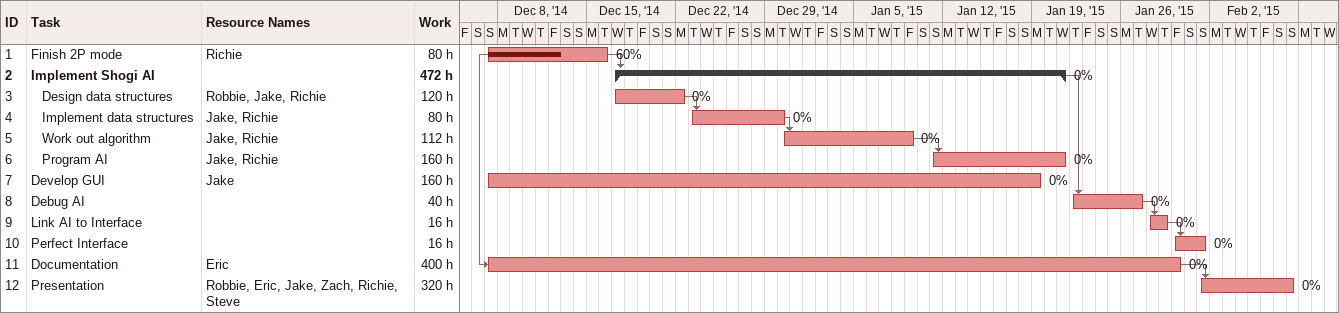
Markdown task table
| ID | Level | Task | Start | Finish | Predecessors | Resources | % complete | Work (h) |
|---|---|---|---|---|---|---|---|---|
| 1 | 1 | Finish 2P mode | 2014-12-07 | 2014-12-16 |  | Richie | 60 | 80 |
| 2 | 1 | **Implement Shogi AI** | 2014-12-17 | 2015-01-21 | 1 |  | 0 | 472 |
| 3 | 2 | Design data structures | 2014-12-17 | 2014-12-22 |  | Robbie, Jake, Richie | 0 | 120 |
| 4 | 2 | Implement data structures | 2014-12-23 | 2014-12-30 | 3 | Jake, Richie | 0 | 80 |
| 5 | 2 | Work out algorithm | 2014-12-30 | 2015-01-09 | 4 | Jake, Richie | 0 | 112 |
| 6 | 2 | Program AI | 2015-01-11 | 2015-01-21 | 5 | Jake, Richie | 0 | 160 |
| 7 | 1 | Develop GUI | 2014-12-07 | 2015-01-19 |  | Jake | 0 | 160 |
| 8 | 1 | Debug AI | 2015-01-22 | 2015-01-27 | 2 |  | 0 | 40 |
| 9 | 1 | Link AI to Interface | 2015-01-28 | 2015-01-29 | 8 |  | 0 | 16 |
| 10 | 1 | Perfect Interface | 2015-01-30 | 2015-02-01 | 9 |  | 0 | 16 |
| 11 | 1 | Documentation | 2014-12-07 | 2015-01-30 | 1SS | Eric | 0 | 400 |
| 12 | 1 | Presentation | 2015-02-01 | 2015-02-08 | 11 | Robbie, Eric, Jake, Zach, Richie, Steve | 0 | 320 |
